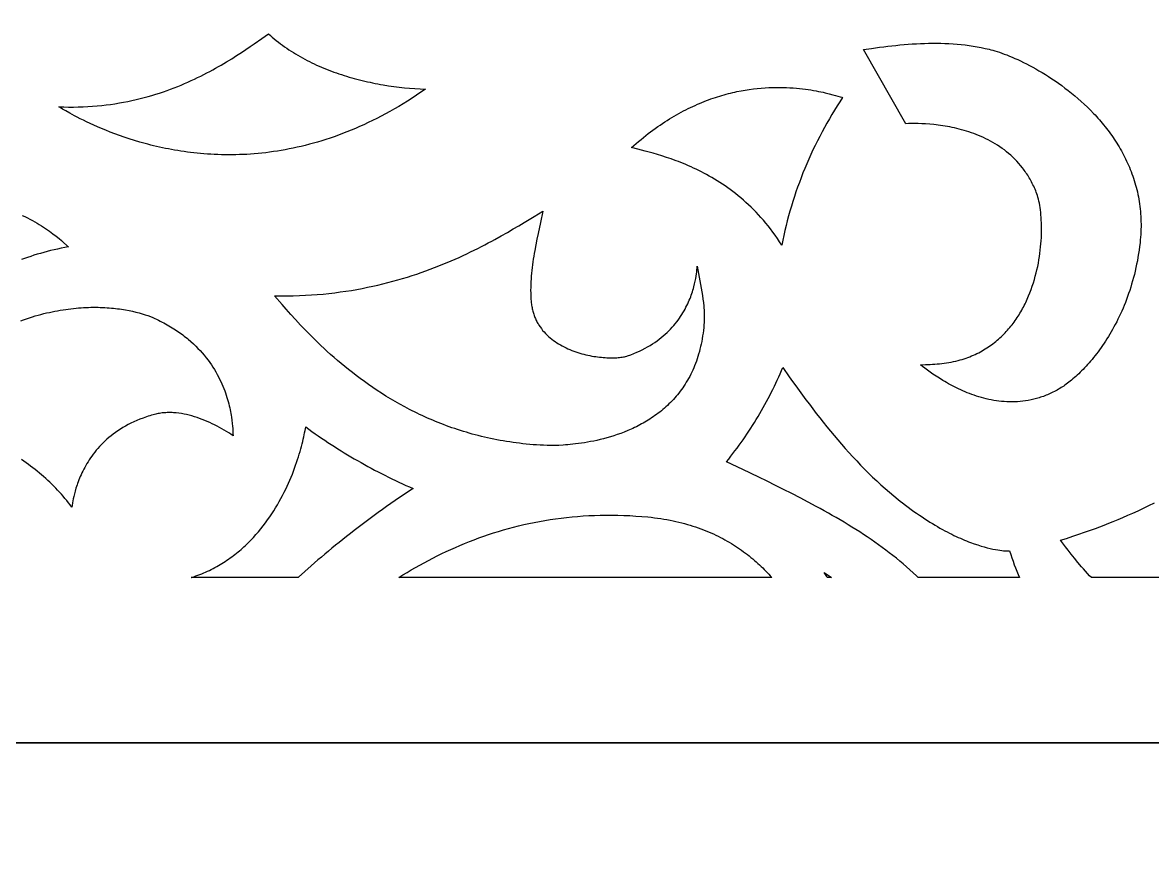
# Model space of a CAD drawing. Extents: x -1000 to 1000, y -1450 to 1450.
# Drawn here: x 251.4 to 593.6, y 1012.6 to 1268 of the extents above; entities that cross this region are included whole.
import ezdxf

# ---------------------------------------------------------------- set-up
doc = ezdxf.new("R2010")
doc.units = 0
doc.layers.add('LAYER_1', color=18, linetype='CONTINUOUS')

msp = doc.modelspace()

# ---------------------------------------------------------------- linework, layer by layer
at = {"layer": 'LAYER_1'}
for points in [[(-1000, 1050), (1000, 1050), (1000, 1450), (-1000, 1450)], [(326.47, 1264.09), (327.06, 1263.57), (327.67, 1263.07), (328.28, 1262.57), (328.9, 1262.08), (329.52, 1261.6), (330.16, 1261.13), (330.8, 1260.67), (331.45, 1260.22), (332.1, 1259.77), (332.77, 1259.34), (333.44, 1258.91), (334.11, 1258.5), (334.8, 1258.09), (335.49, 1257.69), (336.18, 1257.31), (336.88, 1256.93), (337.59, 1256.55), (338.3, 1256.19), (339.02, 1255.84), (339.75, 1255.49), (340.48, 1255.15), (341.21, 1254.82), (341.95, 1254.5), (342.69, 1254.19), (343.44, 1253.89), (344.19, 1253.59), (344.95, 1253.3), (345.71, 1253.02), (346.47, 1252.75), (347.24, 1252.48), (348.01, 1252.23), (348.78, 1251.98), (349.56, 1251.74), (350.34, 1251.51), (351.12, 1251.28), (351.9, 1251.06), (352.69, 1250.85), (353.48, 1250.65), (354.27, 1250.45), (355.06, 1250.26), (355.86, 1250.08), (356.66, 1249.91), (357.45, 1249.74), (358.25, 1249.58), (359.05, 1249.43), (359.85, 1249.28), (360.65, 1249.14), (362.26, 1248.89), (363.86, 1248.66), (365.47, 1248.45), (367.07, 1248.28), (368.66, 1248.12), (370.26, 1248), (371.84, 1247.89), (373.42, 1247.82), (372.07, 1246.88), (370.72, 1245.98), (369.38, 1245.1), (368.03, 1244.25), (366.7, 1243.42), (365.36, 1242.62), (364.03, 1241.84), (362.7, 1241.09), (361.37, 1240.36), (360.05, 1239.66), (358.74, 1238.98), (357.42, 1238.33), (356.11, 1237.7), (354.81, 1237.09), (353.51, 1236.5), (352.21, 1235.94), (350.92, 1235.4), (349.64, 1234.88), (348.35, 1234.38), (347.08, 1233.9), (345.81, 1233.45), (344.54, 1233.01), (343.28, 1232.6), (342.02, 1232.2), (340.77, 1231.83), (339.53, 1231.47), (338.29, 1231.14), (337.06, 1230.82), (335.83, 1230.52), (334.61, 1230.24), (333.39, 1229.98), (332.18, 1229.73), (330.98, 1229.5), (329.79, 1229.29), (328.6, 1229.1), (327.41, 1228.92), (326.24, 1228.76), (325.07, 1228.61), (323.91, 1228.48), (322.75, 1228.37), (321.61, 1228.27), (320.47, 1228.18), (319.33, 1228.11), (318.21, 1228.06), (317.09, 1228.01), (315.98, 1227.98), (314.88, 1227.97), (313.79, 1227.96), (312.7, 1227.97), (311.63, 1227.99), (310.56, 1228.02), (309.5, 1228.07), (308.45, 1228.12), (307.41, 1228.19), (306.37, 1228.27), (305.35, 1228.36), (304.33, 1228.45), (303.33, 1228.56), (302.33, 1228.68), (301.34, 1228.81), (300.36, 1228.94), (299.4, 1229.08), (298.44, 1229.24), (297.49, 1229.4), (296.55, 1229.56), (295.62, 1229.74), (294.7, 1229.92), (293.79, 1230.11), (292.9, 1230.31), (292.01, 1230.51), (291.13, 1230.72), (290.27, 1230.93), (289.41, 1231.15), (288.57, 1231.37), (287.73, 1231.6), (286.91, 1231.83), (285.3, 1232.31), (283.74, 1232.8), (282.22, 1233.3), (280.75, 1233.81), (279.33, 1234.33), (277.96, 1234.86), (276.64, 1235.38), (275.37, 1235.9), (274.16, 1236.42), (273, 1236.94), (271.89, 1237.45), (270.83, 1237.95), (269.84, 1238.43), (268.9, 1238.9), (268.01, 1239.35), (267.19, 1239.78), (265.72, 1240.58), (264.49, 1241.27), (263.52, 1241.83), (262.81, 1242.24), (262.37, 1242.49), (263.88, 1242.44), (265.38, 1242.42), (266.86, 1242.42), (268.32, 1242.44), (269.77, 1242.49), (271.2, 1242.56), (272.61, 1242.66), (274.01, 1242.77), (275.39, 1242.91), (276.75, 1243.06), (278.09, 1243.24), (279.42, 1243.44), (280.74, 1243.65), (282.03, 1243.88), (283.31, 1244.13), (284.57, 1244.4), (285.82, 1244.68), (287.05, 1244.98), (288.26, 1245.29), (289.45, 1245.62), (290.63, 1245.96), (291.8, 1246.31), (292.94, 1246.67), (294.07, 1247.05), (295.18, 1247.44), (296.28, 1247.84), (297.36, 1248.25), (298.42, 1248.66), (299.47, 1249.09), (300.5, 1249.53), (301.51, 1249.97), (302.51, 1250.42), (303.49, 1250.87), (304.46, 1251.33), (305.41, 1251.79), (306.34, 1252.26), (307.26, 1252.74), (308.16, 1253.21), (309.04, 1253.69), (309.91, 1254.17), (310.76, 1254.65), (311.59, 1255.13), (312.41, 1255.61), (313.21, 1256.1), (314.77, 1257.05), (316.26, 1258), (317.69, 1258.93), (319.05, 1259.84), (320.35, 1260.73), (321.58, 1261.59), (323.86, 1263.19), (325.89, 1264.62)], [(528.29, 1261.75), (529.53, 1261.73), (530.76, 1261.7), (531.99, 1261.64), (533.22, 1261.57), (534.45, 1261.47), (535.67, 1261.36), (536.89, 1261.22), (538.11, 1261.06), (539.32, 1260.88), (540.52, 1260.67), (541.73, 1260.44), (542.92, 1260.19), (544.11, 1259.91), (544.71, 1259.76), (545.3, 1259.6), (545.92, 1259.42), (546.58, 1259.22), (547.26, 1259), (547.98, 1258.75), (548.72, 1258.48), (549.49, 1258.19), (550.28, 1257.87), (551.1, 1257.53), (551.93, 1257.17), (552.79, 1256.78), (553.67, 1256.37), (554.56, 1255.94), (555.47, 1255.48), (556.4, 1255), (557.33, 1254.49), (558.28, 1253.97), (559.24, 1253.42), (560.21, 1252.84), (561.18, 1252.25), (562.17, 1251.63), (563.15, 1250.98), (564.14, 1250.31), (565.13, 1249.62), (566.13, 1248.91), (567.12, 1248.17), (568.1, 1247.41), (569.09, 1246.63), (570.07, 1245.82), (571.04, 1245), (572, 1244.14), (572.96, 1243.27), (573.9, 1242.37), (574.83, 1241.44), (575.75, 1240.5), (576.21, 1240.02), (576.65, 1239.53), (577.1, 1239.04), (577.54, 1238.54), (577.98, 1238.03), (578.41, 1237.52), (578.83, 1237.01), (579.26, 1236.48), (579.67, 1235.96), (580.08, 1235.42), (580.49, 1234.88), (580.89, 1234.34), (581.28, 1233.79), (581.67, 1233.23), (582.05, 1232.67), (582.43, 1232.1), (582.79, 1231.52), (583.16, 1230.94), (583.51, 1230.36), (583.86, 1229.77), (584.2, 1229.17), (584.53, 1228.56), (584.86, 1227.96), (585.17, 1227.34), (585.48, 1226.72), (585.78, 1226.09), (586.07, 1225.46), (586.36, 1224.82), (586.63, 1224.18), (586.9, 1223.53), (587.16, 1222.87), (587.4, 1222.21), (587.64, 1221.55), (587.87, 1220.87), (588.09, 1220.2), (588.3, 1219.51), (588.49, 1218.82), (588.68, 1218.13), (588.86, 1217.42), (589.03, 1216.72), (589.18, 1216), (589.33, 1215.29), (589.46, 1214.56), (589.58, 1213.83), (589.69, 1213.09), (589.79, 1212.35), (589.88, 1211.6), (589.95, 1210.85), (590.02, 1210.09), (590.07, 1209.33), (590.1, 1208.56), (590.13, 1207.78), (590.14, 1207), (590.14, 1206.21), (590.12, 1205.42), (590.09, 1204.62), (590.05, 1203.81), (590, 1203), (589.93, 1202.18), (589.84, 1201.36), (589.71, 1200.24), (589.56, 1199.14), (589.4, 1198.05), (589.22, 1196.97), (589.03, 1195.9), (588.82, 1194.85), (588.6, 1193.81), (588.37, 1192.79), (588.12, 1191.77), (587.86, 1190.78), (587.59, 1189.79), (587.31, 1188.82), (587.02, 1187.86), (586.72, 1186.92), (586.4, 1185.99), (586.08, 1185.07), (585.74, 1184.16), (585.4, 1183.27), (585.05, 1182.4), (584.69, 1181.53), (584.32, 1180.68), (583.94, 1179.85), (583.56, 1179.03), (583.17, 1178.22), (582.77, 1177.42), (582.36, 1176.64), (581.95, 1175.88), (581.53, 1175.12), (581.11, 1174.38), (580.69, 1173.66), (580.26, 1172.95), (579.82, 1172.25), (579.38, 1171.57), (578.94, 1170.9), (578.49, 1170.24), (578.05, 1169.6), (577.6, 1168.97), (577.14, 1168.36), (576.69, 1167.76), (576.24, 1167.18), (575.78, 1166.61), (575.33, 1166.05), (574.87, 1165.51), (574.41, 1164.99), (573.96, 1164.47), (573.51, 1163.97), (573.06, 1163.49), (572.61, 1163.02), (572.16, 1162.57), (571.71, 1162.13), (571.27, 1161.7), (570.83, 1161.29), (570.4, 1160.89), (569.97, 1160.51), (569.54, 1160.14), (569.12, 1159.79), (568.7, 1159.45), (568.29, 1159.13), (567.89, 1158.82), (567.49, 1158.52), (567.1, 1158.25), (566.72, 1157.98), (566.34, 1157.73), (565.97, 1157.5), (565.56, 1157.24), (565.14, 1157), (564.73, 1156.76), (564.31, 1156.53), (563.9, 1156.31), (563.48, 1156.1), (563.06, 1155.9), (562.65, 1155.7), (562.23, 1155.52), (561.81, 1155.34), (561.4, 1155.16), (560.98, 1155), (560.57, 1154.84), (560.15, 1154.7), (559.73, 1154.56), (559.32, 1154.42), (558.49, 1154.18), (557.66, 1153.96), (556.83, 1153.77), (556, 1153.61), (555.18, 1153.47), (554.35, 1153.36), (553.53, 1153.28), (552.72, 1153.22), (551.91, 1153.18), (551.1, 1153.17), (550.29, 1153.17), (549.49, 1153.2), (548.7, 1153.25), (547.91, 1153.32), (547.12, 1153.41), (546.34, 1153.51), (545.57, 1153.64), (544.8, 1153.78), (544.04, 1153.93), (543.29, 1154.11), (542.54, 1154.29), (541.8, 1154.49), (541.07, 1154.71), (540.35, 1154.93), (539.63, 1155.17), (538.93, 1155.42), (538.23, 1155.68), (537.54, 1155.95), (536.86, 1156.23), (536.2, 1156.51), (535.54, 1156.81), (534.89, 1157.11), (534.26, 1157.41), (533.63, 1157.72), (533.02, 1158.04), (532.42, 1158.36), (531.83, 1158.68), (531.26, 1159), (530.69, 1159.33), (530.14, 1159.66), (529.09, 1160.31), (528.08, 1160.96), (527.14, 1161.59), (526.26, 1162.21), (525.44, 1162.81), (524.69, 1163.37), (524.01, 1163.91), (523.4, 1164.4), (524.83, 1164.45), (526.26, 1164.51), (526.98, 1164.56), (527.7, 1164.6), (528.41, 1164.66), (529.13, 1164.72), (529.84, 1164.8), (530.55, 1164.89), (531.26, 1164.98), (531.96, 1165.1), (532.67, 1165.22), (533.37, 1165.36), (534.06, 1165.52), (534.76, 1165.69), (535.37, 1165.86), (535.97, 1166.04), (536.56, 1166.23), (537.14, 1166.43), (537.72, 1166.63), (538.28, 1166.85), (538.84, 1167.08), (539.39, 1167.31), (539.93, 1167.55), (540.46, 1167.81), (540.98, 1168.07), (541.49, 1168.34), (542, 1168.61), (542.49, 1168.9), (542.98, 1169.19), (543.46, 1169.49), (543.93, 1169.8), (544.4, 1170.12), (544.85, 1170.44), (545.3, 1170.77), (545.74, 1171.11), (546.17, 1171.46), (546.59, 1171.81), (547.01, 1172.17), (547.42, 1172.53), (547.82, 1172.9), (548.21, 1173.28), (548.59, 1173.66), (548.97, 1174.05), (549.34, 1174.44), (549.7, 1174.84), (550.06, 1175.25), (550.4, 1175.66), (550.74, 1176.08), (551.08, 1176.5), (551.4, 1176.92), (551.72, 1177.35), (552.03, 1177.79), (552.34, 1178.23), (552.64, 1178.67), (552.93, 1179.12), (553.21, 1179.57), (553.49, 1180.02), (553.76, 1180.48), (554.02, 1180.94), (554.28, 1181.41), (554.53, 1181.88), (554.78, 1182.35), (555.01, 1182.83), (555.25, 1183.3), (555.69, 1184.26), (556.11, 1185.24), (556.5, 1186.21), (556.88, 1187.2), (557.22, 1188.19), (557.55, 1189.19), (557.85, 1190.19), (558.13, 1191.19), (558.39, 1192.19), (558.63, 1193.19), (558.85, 1194.19), (559.05, 1195.18), (559.23, 1196.17), (559.38, 1197.16), (559.52, 1198.14), (559.65, 1199.11), (559.75, 1200.08), (559.83, 1201.03), (559.9, 1201.97), (559.96, 1202.9), (559.99, 1203.82), (560.01, 1204.72), (560.02, 1205.61), (560.01, 1206.48), (559.99, 1207.33), (559.95, 1208.16), (559.9, 1208.97), (559.84, 1209.75), (559.76, 1210.52), (559.68, 1211.26), (559.58, 1211.97), (559.47, 1212.66), (559.35, 1213.32), (559.22, 1213.95), (559.08, 1214.55), (558.93, 1215.12), (558.77, 1215.65), (558.61, 1216.16), (558.43, 1216.62), (558.24, 1217.09), (558.05, 1217.55), (557.85, 1218), (557.64, 1218.45), (557.43, 1218.89), (557.22, 1219.32), (557, 1219.75), (556.77, 1220.17), (556.54, 1220.58), (556.3, 1220.99), (556.06, 1221.38), (555.82, 1221.78), (555.57, 1222.17), (555.31, 1222.55), (555.05, 1222.92), (554.79, 1223.29), (554.52, 1223.65), (554.25, 1224.01), (553.69, 1224.7), (553.12, 1225.37), (552.54, 1226.02), (551.94, 1226.64), (551.32, 1227.24), (550.7, 1227.82), (550.06, 1228.38), (549.41, 1228.91), (548.75, 1229.43), (548.08, 1229.92), (547.39, 1230.4), (546.71, 1230.85), (546.01, 1231.29), (545.31, 1231.7), (544.6, 1232.1), (543.88, 1232.48), (543.16, 1232.84), (542.43, 1233.18), (541.7, 1233.51), (540.97, 1233.82), (540.24, 1234.11), (539.5, 1234.39), (538.76, 1234.66), (538.03, 1234.9), (537.29, 1235.14), (536.55, 1235.36), (535.82, 1235.56), (535.09, 1235.76), (534.36, 1235.94), (533.64, 1236.1), (532.92, 1236.26), (532.21, 1236.4), (531.5, 1236.53), (530.8, 1236.65), (530.11, 1236.76), (529.42, 1236.86), (528.75, 1236.96), (528.08, 1237.04), (527.42, 1237.11), (526.15, 1237.23), (524.92, 1237.32), (523.75, 1237.38), (522.64, 1237.42), (521.59, 1237.44), (520.62, 1237.44), (519.73, 1237.42), (518.92, 1237.39), (506.11, 1259.81), (508.54, 1260.17), (509.76, 1260.35), (510.98, 1260.51), (512.21, 1260.67), (513.44, 1260.83), (514.67, 1260.97), (515.91, 1261.1), (517.14, 1261.22), (518.38, 1261.34), (519.62, 1261.44), (520.86, 1261.52), (522.1, 1261.6), (523.34, 1261.66), (524.58, 1261.71), (525.82, 1261.74), (527.06, 1261.75)], [(481.79, 1248.37), (482.82, 1248.34), (483.83, 1248.29), (484.82, 1248.22), (485.78, 1248.15), (486.72, 1248.06), (487.63, 1247.95), (488.51, 1247.84), (489.37, 1247.72), (490.2, 1247.59), (490.99, 1247.46), (491.76, 1247.32), (492.5, 1247.18), (493.21, 1247.03), (493.88, 1246.88), (494.53, 1246.74), (495.72, 1246.44), (496.77, 1246.16), (497.67, 1245.91), (499.04, 1245.5), (499.49, 1245.37), (499.78, 1245.29), (498.94, 1244.03), (498.12, 1242.76), (497.32, 1241.48), (496.53, 1240.18), (495.76, 1238.88), (495, 1237.56), (494.26, 1236.23), (493.54, 1234.9), (492.83, 1233.55), (492.14, 1232.19), (491.46, 1230.83), (490.8, 1229.45), (490.16, 1228.07), (489.54, 1226.68), (488.93, 1225.28), (488.34, 1223.87), (487.77, 1222.46), (487.21, 1221.04), (486.67, 1219.61), (486.15, 1218.18), (485.65, 1216.74), (485.16, 1215.3), (484.7, 1213.85), (484.25, 1212.4), (483.82, 1210.94), (483.41, 1209.47), (483.01, 1208.01), (482.64, 1206.54), (482.29, 1205.06), (481.95, 1203.59), (481.63, 1202.11), (481.33, 1200.63), (480.68, 1201.65), (480.01, 1202.66), (479.33, 1203.64), (478.64, 1204.59), (477.94, 1205.52), (477.23, 1206.43), (476.51, 1207.31), (475.78, 1208.17), (475.05, 1209.01), (474.31, 1209.83), (473.56, 1210.62), (472.8, 1211.39), (472.04, 1212.14), (471.27, 1212.87), (470.5, 1213.58), (469.72, 1214.27), (468.94, 1214.94), (468.15, 1215.59), (467.36, 1216.22), (466.57, 1216.83), (465.77, 1217.43), (464.98, 1218), (464.18, 1218.56), (463.38, 1219.1), (462.58, 1219.62), (461.78, 1220.12), (460.98, 1220.61), (460.18, 1221.08), (459.38, 1221.54), (458.58, 1221.98), (457.79, 1222.4), (457, 1222.82), (456.21, 1223.21), (455.42, 1223.59), (454.64, 1223.96), (453.87, 1224.32), (453.09, 1224.66), (452.33, 1224.99), (451.57, 1225.3), (450.81, 1225.61), (450.07, 1225.9), (449.33, 1226.18), (448.6, 1226.45), (447.87, 1226.71), (446.45, 1227.19), (445.07, 1227.64), (443.73, 1228.05), (442.44, 1228.43), (441.19, 1228.77), (440, 1229.09), (437.8, 1229.65), (435.85, 1230.13), (436.57, 1230.78), (437.29, 1231.41), (438.01, 1232.03), (438.73, 1232.64), (439.45, 1233.23), (440.17, 1233.81), (440.89, 1234.37), (441.61, 1234.92), (442.33, 1235.46), (443.05, 1235.98), (443.77, 1236.49), (444.49, 1236.98), (445.2, 1237.47), (445.92, 1237.94), (446.63, 1238.39), (447.34, 1238.84), (448.06, 1239.27), (448.77, 1239.69), (449.47, 1240.1), (450.18, 1240.49), (450.89, 1240.88), (451.59, 1241.25), (452.29, 1241.61), (452.99, 1241.96), (453.69, 1242.3), (454.39, 1242.63), (455.08, 1242.94), (455.78, 1243.25), (456.47, 1243.54), (457.15, 1243.83), (457.84, 1244.1), (458.52, 1244.37), (459.2, 1244.62), (459.88, 1244.87), (460.55, 1245.1), (461.23, 1245.33), (461.89, 1245.54), (462.56, 1245.75), (463.22, 1245.95), (463.88, 1246.13), (464.54, 1246.31), (465.19, 1246.49), (465.84, 1246.65), (466.49, 1246.8), (467.13, 1246.95), (467.77, 1247.09), (469.04, 1247.34), (470.29, 1247.56), (471.52, 1247.75), (472.74, 1247.92), (473.94, 1248.06), (475.12, 1248.17), (476.28, 1248.26), (477.43, 1248.32), (478.55, 1248.36), (479.65, 1248.38), (480.73, 1248.39)], [(408.29, 1207.5), (407.56, 1204.1), (407.2, 1202.4), (406.86, 1200.69), (406.54, 1198.98), (406.39, 1198.12), (406.24, 1197.27), (406.1, 1196.41), (405.97, 1195.55), (405.85, 1194.7), (405.74, 1193.84), (405.64, 1192.98), (405.56, 1192.12), (405.48, 1191.27), (405.42, 1190.41), (405.37, 1189.55), (405.33, 1188.69), (405.31, 1187.83), (405.3, 1186.97), (405.31, 1186.11), (405.34, 1185.25), (405.39, 1184.39), (405.45, 1183.54), (405.49, 1183.16), (405.53, 1182.79), (405.58, 1182.42), (405.64, 1182.06), (405.71, 1181.71), (405.78, 1181.36), (405.86, 1181.01), (405.94, 1180.67), (406.04, 1180.33), (406.13, 1180), (406.24, 1179.68), (406.35, 1179.35), (406.47, 1179.04), (406.6, 1178.73), (406.73, 1178.42), (406.86, 1178.11), (407.01, 1177.82), (407.15, 1177.52), (407.31, 1177.23), (407.47, 1176.95), (407.63, 1176.67), (407.8, 1176.39), (408.16, 1175.86), (408.54, 1175.34), (408.93, 1174.83), (409.35, 1174.35), (409.78, 1173.88), (410.23, 1173.43), (410.69, 1173), (411.17, 1172.58), (411.67, 1172.17), (412.17, 1171.79), (412.69, 1171.42), (413.22, 1171.06), (413.77, 1170.72), (414.32, 1170.4), (414.88, 1170.09), (415.45, 1169.79), (416.03, 1169.51), (416.61, 1169.24), (417.2, 1168.99), (417.79, 1168.75), (418.39, 1168.53), (418.99, 1168.31), (419.6, 1168.11), (420.2, 1167.93), (420.81, 1167.75), (421.42, 1167.59), (422.02, 1167.44), (422.63, 1167.3), (423.23, 1167.18), (423.83, 1167.06), (424.42, 1166.96), (425.01, 1166.87), (425.59, 1166.79), (426.16, 1166.72), (426.73, 1166.66), (427.29, 1166.61), (427.84, 1166.57), (428.38, 1166.54), (428.91, 1166.52), (429.42, 1166.51), (429.92, 1166.51), (430.41, 1166.51), (430.89, 1166.53), (431.35, 1166.55), (431.79, 1166.58), (432.22, 1166.63), (432.63, 1166.67), (433.02, 1166.73), (433.39, 1166.79), (433.74, 1166.86), (434.07, 1166.94), (434.38, 1167.02), (434.66, 1167.11), (435.61, 1167.45), (436.53, 1167.81), (437.42, 1168.18), (438.29, 1168.57), (439.12, 1168.97), (439.93, 1169.39), (440.72, 1169.81), (441.47, 1170.26), (442.2, 1170.71), (442.91, 1171.18), (443.58, 1171.65), (444.24, 1172.14), (444.87, 1172.63), (445.48, 1173.14), (446.06, 1173.65), (446.62, 1174.17), (447.16, 1174.69), (447.68, 1175.22), (448.17, 1175.76), (448.64, 1176.3), (449.1, 1176.84), (449.53, 1177.39), (449.95, 1177.94), (450.34, 1178.49), (450.72, 1179.05), (451.08, 1179.6), (451.42, 1180.15), (451.74, 1180.71), (452.05, 1181.26), (452.34, 1181.81), (452.61, 1182.35), (452.87, 1182.89), (453.11, 1183.43), (453.34, 1183.96), (453.56, 1184.49), (453.76, 1185.01), (453.95, 1185.52), (454.13, 1186.03), (454.29, 1186.53), (454.44, 1187.01), (454.58, 1187.49), (454.71, 1187.96), (454.94, 1188.86), (455.13, 1189.71), (455.29, 1190.51), (455.42, 1191.24), (455.52, 1191.91), (455.59, 1192.51), (455.65, 1193.03), (455.72, 1193.82), (455.76, 1194.23), (456.16, 1192.04), (456.57, 1189.84), (456.77, 1188.73), (456.97, 1187.63), (457.16, 1186.53), (457.33, 1185.42), (457.48, 1184.31), (457.62, 1183.21), (457.72, 1182.1), (457.77, 1181.54), (457.81, 1180.99), (457.84, 1180.44), (457.86, 1179.88), (457.87, 1179.33), (457.87, 1178.77), (457.86, 1178.22), (457.85, 1177.66), (457.82, 1177.11), (457.78, 1176.56), (457.7, 1175.67), (457.61, 1174.81), (457.5, 1173.96), (457.38, 1173.12), (457.25, 1172.29), (457.1, 1171.48), (456.94, 1170.69), (456.77, 1169.9), (456.58, 1169.13), (456.39, 1168.38), (456.18, 1167.63), (455.95, 1166.9), (455.72, 1166.19), (455.48, 1165.48), (455.22, 1164.79), (454.95, 1164.11), (454.67, 1163.44), (454.38, 1162.79), (454.09, 1162.15), (453.78, 1161.52), (453.46, 1160.9), (453.13, 1160.29), (452.79, 1159.7), (452.44, 1159.11), (452.09, 1158.54), (451.72, 1157.98), (451.35, 1157.43), (450.97, 1156.9), (450.58, 1156.37), (450.18, 1155.85), (449.77, 1155.35), (449.36, 1154.86), (448.94, 1154.37), (448.51, 1153.9), (448.08, 1153.44), (447.64, 1152.99), (447.19, 1152.54), (446.74, 1152.11), (446.28, 1151.69), (445.82, 1151.28), (445.35, 1150.88), (444.88, 1150.48), (444.4, 1150.1), (443.92, 1149.73), (443.43, 1149.36), (442.94, 1149.01), (442.44, 1148.66), (441.94, 1148.32), (441.44, 1147.99), (440.93, 1147.67), (440.42, 1147.36), (439.91, 1147.06), (439.4, 1146.76), (438.88, 1146.48), (438.36, 1146.2), (437.84, 1145.93), (437.32, 1145.67), (436.79, 1145.41), (436.27, 1145.16), (435.74, 1144.92), (434.69, 1144.47), (433.63, 1144.04), (432.58, 1143.64), (431.53, 1143.26), (430.48, 1142.92), (429.44, 1142.59), (428.41, 1142.29), (427.38, 1142.02), (426.37, 1141.76), (425.37, 1141.53), (424.39, 1141.32), (423.43, 1141.13), (422.48, 1140.96), (421.56, 1140.8), (420.65, 1140.66), (419.77, 1140.54), (418.92, 1140.43), (418.1, 1140.33), (417.31, 1140.25), (416.54, 1140.18), (415.82, 1140.13), (415.12, 1140.08), (413.85, 1140.01), (412.75, 1139.97), (411.82, 1139.96), (411.09, 1139.96), (410.26, 1139.98), (409.19, 1140.02), (408.14, 1140.08), (407.09, 1140.15), (406.05, 1140.22), (405.02, 1140.31), (403.99, 1140.41), (402.97, 1140.52), (401.96, 1140.63), (400.95, 1140.76), (399.96, 1140.89), (398.97, 1141.04), (397.98, 1141.19), (397.01, 1141.35), (396.04, 1141.53), (395.07, 1141.71), (394.12, 1141.9), (393.17, 1142.09), (392.23, 1142.3), (391.29, 1142.51), (390.37, 1142.73), (389.45, 1142.96), (388.53, 1143.2), (387.62, 1143.45), (386.72, 1143.7), (385.83, 1143.96), (384.95, 1144.22), (384.07, 1144.5), (383.19, 1144.78), (382.33, 1145.07), (381.47, 1145.36), (380.62, 1145.66), (379.77, 1145.97), (378.93, 1146.29), (378.1, 1146.61), (377.28, 1146.93), (376.46, 1147.26), (375.64, 1147.6), (374.84, 1147.95), (374.04, 1148.29), (373.25, 1148.65), (372.46, 1149.01), (371.68, 1149.37), (370.91, 1149.74), (370.15, 1150.12), (369.39, 1150.5), (368.64, 1150.88), (367.15, 1151.66), (365.69, 1152.46), (364.26, 1153.27), (362.85, 1154.1), (361.47, 1154.94), (360.11, 1155.79), (358.78, 1156.66), (357.47, 1157.53), (356.19, 1158.42), (354.94, 1159.31), (353.71, 1160.21), (352.5, 1161.12), (351.32, 1162.03), (350.16, 1162.94), (349.03, 1163.86), (347.92, 1164.78), (346.83, 1165.7), (345.77, 1166.62), (344.73, 1167.54), (343.72, 1168.46), (342.73, 1169.37), (341.76, 1170.28), (340.82, 1171.18), (339.9, 1172.08), (339.01, 1172.97), (338.13, 1173.85), (337.28, 1174.72), (336.45, 1175.58), (335.65, 1176.42), (334.1, 1178.08), (332.65, 1179.67), (331.28, 1181.2), (330, 1182.64), (327.69, 1185.27), (329.61, 1185.25), (331.51, 1185.26), (333.39, 1185.29), (335.25, 1185.35), (337.08, 1185.43), (338.9, 1185.54), (340.69, 1185.68), (342.47, 1185.83), (344.22, 1186.01), (345.95, 1186.21), (347.66, 1186.44), (349.34, 1186.68), (351.01, 1186.94), (352.66, 1187.23), (354.28, 1187.53), (355.89, 1187.85), (357.47, 1188.18), (359.04, 1188.54), (360.58, 1188.9), (362.1, 1189.29), (363.6, 1189.69), (365.08, 1190.1), (366.54, 1190.52), (367.98, 1190.96), (369.4, 1191.41), (370.8, 1191.87), (372.17, 1192.34), (373.53, 1192.82), (374.87, 1193.31), (376.18, 1193.81), (377.48, 1194.31), (378.75, 1194.83), (380.01, 1195.35), (381.24, 1195.87), (382.46, 1196.4), (383.65, 1196.93), (384.83, 1197.47), (385.98, 1198.01), (387.11, 1198.56), (388.23, 1199.1), (389.32, 1199.65), (390.4, 1200.19), (391.45, 1200.74), (392.48, 1201.28), (393.5, 1201.82), (394.49, 1202.36), (396.42, 1203.43), (398.27, 1204.48), (400.04, 1205.51), (401.73, 1206.51), (403.34, 1207.47), (406.33, 1209.28), (407.71, 1210.11), (409.01, 1210.88)], [(483.63, 1160.79), (484.63, 1159.39), (485.63, 1157.99), (486.63, 1156.6), (487.65, 1155.21), (488.67, 1153.82), (489.7, 1152.44), (490.74, 1151.07), (491.79, 1149.7), (492.85, 1148.34), (493.92, 1146.99), (494.99, 1145.64), (496.08, 1144.31), (497.18, 1142.98), (498.29, 1141.67), (499.42, 1140.37), (500.55, 1139.08), (501.7, 1137.8), (502.86, 1136.53), (504.03, 1135.28), (505.22, 1134.04), (506.42, 1132.82), (507.63, 1131.61), (508.86, 1130.42), (510.11, 1129.24), (511.37, 1128.09), (512.65, 1126.95), (513.94, 1125.83), (515.25, 1124.73), (516.57, 1123.65), (517.24, 1123.12), (517.92, 1122.59), (518.79, 1121.92), (519.66, 1121.27), (520.51, 1120.64), (521.36, 1120.04), (522.19, 1119.45), (523.02, 1118.88), (523.84, 1118.33), (524.64, 1117.8), (525.44, 1117.28), (526.23, 1116.79), (527, 1116.31), (527.77, 1115.85), (528.52, 1115.41), (529.26, 1114.98), (530, 1114.58), (530.72, 1114.18), (531.43, 1113.81), (532.13, 1113.45), (532.82, 1113.1), (533.49, 1112.77), (534.16, 1112.46), (534.81, 1112.15), (535.45, 1111.87), (536.08, 1111.59), (536.7, 1111.33), (537.31, 1111.09), (537.9, 1110.85), (538.48, 1110.63), (539.61, 1110.22), (540.69, 1109.85), (541.71, 1109.53), (542.68, 1109.25), (543.6, 1109.01), (544.47, 1108.8), (545.28, 1108.62), (546.03, 1108.48), (546.73, 1108.36), (547.37, 1108.26), (547.95, 1108.19), (548.48, 1108.13), (548.94, 1108.1), (549.34, 1108.07), (549.96, 1108.06), (550.32, 1108.06), (550.67, 1106.99), (551.02, 1105.94), (551.39, 1104.91), (551.77, 1103.89), (552.16, 1102.89), (552.55, 1101.9), (552.96, 1100.93), (553.36, 1100), (522.68, 1100), (522.15, 1100.51), (521.17, 1101.43), (520.17, 1102.33), (519.16, 1103.22), (518.14, 1104.1), (517.1, 1104.97), (516.05, 1105.82), (514.99, 1106.67), (513.91, 1107.5), (512.83, 1108.32), (511.73, 1109.13), (510.62, 1109.94), (509.5, 1110.73), (508.38, 1111.51), (507.24, 1112.28), (506.1, 1113.04), (504.94, 1113.79), (503.78, 1114.54), (502.61, 1115.27), (501.43, 1116), (500.25, 1116.72), (499.06, 1117.43), (497.86, 1118.13), (496.66, 1118.82), (495.45, 1119.51), (494.23, 1120.19), (493.02, 1120.87), (491.79, 1121.53), (489.34, 1122.85), (486.87, 1124.14), (484.39, 1125.42), (481.91, 1126.67), (479.42, 1127.91), (476.93, 1129.13), (474.45, 1130.34), (469.51, 1132.72), (464.62, 1135.07), (465.27, 1135.88), (465.91, 1136.7), (466.55, 1137.52), (467.18, 1138.35), (467.8, 1139.18), (468.42, 1140.02), (469.03, 1140.87), (469.63, 1141.72), (470.22, 1142.58), (470.81, 1143.44), (471.38, 1144.31), (471.95, 1145.18), (472.52, 1146.06), (473.07, 1146.94), (473.62, 1147.83), (474.16, 1148.72), (474.69, 1149.62), (475.21, 1150.53), (475.73, 1151.43), (476.24, 1152.35), (476.74, 1153.26), (477.23, 1154.18), (477.71, 1155.11), (478.18, 1156.03), (478.65, 1156.97), (479.11, 1157.9), (479.55, 1158.84), (479.99, 1159.79), (480.42, 1160.73), (480.85, 1161.68), (481.26, 1162.64), (481.67, 1163.59)], [(338.11, 1144.9), (339.07, 1144.22), (340.03, 1143.54), (340.99, 1142.88), (341.96, 1142.21), (342.93, 1141.56), (343.91, 1140.91), (344.89, 1140.27), (345.88, 1139.64), (346.87, 1139.01), (347.87, 1138.39), (348.87, 1137.77), (349.87, 1137.16), (350.88, 1136.56), (351.9, 1135.97), (352.91, 1135.38), (353.94, 1134.8), (354.96, 1134.23), (355.99, 1133.66), (357.02, 1133.1), (358.06, 1132.55), (359.1, 1132.01), (360.14, 1131.47), (361.19, 1130.94), (362.24, 1130.42), (363.3, 1129.9), (364.35, 1129.39), (365.41, 1128.89), (366.48, 1128.4), (367.55, 1127.91), (368.62, 1127.44), (369.69, 1126.96), (368.32, 1126.05), (366.96, 1125.14), (365.62, 1124.23), (364.29, 1123.32), (362.98, 1122.4), (361.69, 1121.49), (360.41, 1120.58), (359.14, 1119.67), (357.89, 1118.77), (356.66, 1117.86), (355.44, 1116.95), (354.23, 1116.05), (353.04, 1115.15), (351.87, 1114.24), (350.71, 1113.34), (349.56, 1112.44), (348.43, 1111.55), (347.31, 1110.65), (346.2, 1109.76), (345.11, 1108.87), (344.04, 1107.98), (342.98, 1107.09), (341.93, 1106.21), (340.89, 1105.33), (339.87, 1104.45), (338.87, 1103.57), (336.89, 1101.82), (334.97, 1100.09), (334.88, 1100), (302.48, 1100), (302.63, 1100.05), (303.26, 1100.25), (303.87, 1100.47), (304.49, 1100.69), (305.09, 1100.92), (305.69, 1101.15), (306.28, 1101.4), (306.86, 1101.65), (307.44, 1101.91), (308.01, 1102.18), (308.57, 1102.45), (309.13, 1102.73), (309.67, 1103.02), (310.22, 1103.32), (310.75, 1103.62), (311.28, 1103.93), (311.81, 1104.25), (312.32, 1104.57), (312.83, 1104.9), (313.34, 1105.23), (313.84, 1105.57), (314.33, 1105.92), (314.81, 1106.27), (315.29, 1106.63), (315.76, 1106.99), (316.23, 1107.36), (316.69, 1107.74), (317.14, 1108.11), (317.59, 1108.5), (318.03, 1108.89), (318.47, 1109.28), (318.9, 1109.68), (319.32, 1110.08), (319.74, 1110.48), (320.15, 1110.89), (320.56, 1111.31), (321.35, 1112.14), (322.12, 1113), (322.87, 1113.86), (323.6, 1114.74), (324.3, 1115.63), (324.98, 1116.53), (325.64, 1117.43), (326.28, 1118.35), (326.9, 1119.27), (327.49, 1120.19), (328.07, 1121.12), (328.63, 1122.05), (329.16, 1122.99), (329.68, 1123.93), (330.17, 1124.86), (330.65, 1125.8), (331.11, 1126.73), (331.55, 1127.66), (331.97, 1128.58), (332.37, 1129.5), (332.76, 1130.41), (333.13, 1131.32), (333.48, 1132.21), (333.81, 1133.1), (334.13, 1133.98), (334.43, 1134.84), (334.72, 1135.69), (334.99, 1136.52), (335.24, 1137.34), (335.48, 1138.15), (335.7, 1138.93), (335.91, 1139.7), (336.1, 1140.45), (336.28, 1141.17), (336.45, 1141.88), (336.6, 1142.56), (336.74, 1143.22), (336.86, 1143.85), (336.98, 1144.46), (337.08, 1145.04), (337.17, 1145.59)], [(429.92, 1118.89), (431.7, 1118.86), (433.49, 1118.81), (435.29, 1118.73), (437.11, 1118.62), (438.94, 1118.49), (440.79, 1118.33), (441.78, 1118.23), (442.77, 1118.11), (443.74, 1117.98), (444.7, 1117.85), (445.65, 1117.69), (446.58, 1117.53), (447.51, 1117.36), (448.42, 1117.17), (449.31, 1116.98), (450.2, 1116.77), (451.07, 1116.55), (451.93, 1116.33), (452.78, 1116.09), (453.62, 1115.84), (454.44, 1115.58), (455.26, 1115.31), (456.06, 1115.04), (456.85, 1114.75), (457.63, 1114.46), (458.39, 1114.15), (459.15, 1113.84), (459.9, 1113.52), (460.63, 1113.19), (461.35, 1112.85), (462.06, 1112.51), (462.76, 1112.15), (463.45, 1111.79), (464.13, 1111.43), (464.8, 1111.05), (465.46, 1110.67), (466.11, 1110.28), (466.74, 1109.89), (467.37, 1109.49), (467.99, 1109.08), (468.59, 1108.67), (469.19, 1108.25), (469.78, 1107.83), (470.35, 1107.4), (470.92, 1106.97), (471.48, 1106.53), (472.02, 1106.09), (472.56, 1105.65), (473.09, 1105.19), (473.61, 1104.74), (474.11, 1104.28), (474.61, 1103.82), (475.1, 1103.36), (475.59, 1102.89), (476.06, 1102.42), (476.52, 1101.94), (476.98, 1101.47), (477.42, 1100.99), (477.86, 1100.51), (478.29, 1100.03), (478.31, 1100), (365.37, 1100), (365.37, 1100.01), (366.62, 1100.78), (367.88, 1101.55), (369.15, 1102.31), (370.43, 1103.05), (371.72, 1103.78), (373.03, 1104.5), (374.35, 1105.2), (375.68, 1105.89), (377.02, 1106.57), (378.37, 1107.24), (379.73, 1107.88), (381.11, 1108.52), (382.5, 1109.14), (383.9, 1109.74), (385.31, 1110.33), (386.74, 1110.9), (388.17, 1111.45), (389.62, 1111.99), (391.09, 1112.51), (392.56, 1113.01), (394.05, 1113.5), (395.54, 1113.96), (397.06, 1114.41), (398.58, 1114.84), (400.11, 1115.25), (401.66, 1115.64), (403.22, 1116.01), (404.8, 1116.36), (406.38, 1116.68), (407.98, 1116.99), (409.59, 1117.28), (411.22, 1117.54), (412.85, 1117.78), (414.5, 1118), (416.16, 1118.19), (417.84, 1118.37), (419.52, 1118.51), (421.22, 1118.64), (422.94, 1118.74), (424.66, 1118.81), (426.4, 1118.87), (428.16, 1118.89)], [(496.41, 1100), (495.12, 1100), (494.95, 1100.31), (494.23, 1101.53)], [(-600, -1450), (600, -1450), (600, 1050), (-600, 1050)]]:
    msp.add_lwpolyline(points, close=True, dxfattribs=at)
for points in [[(251.31, 1209.64), (252.11, 1209.27), (252.9, 1208.89), (253.66, 1208.5), (254.41, 1208.1), (255.13, 1207.7), (255.83, 1207.29), (256.51, 1206.88), (257.17, 1206.47), (257.81, 1206.06), (258.42, 1205.65), (259.01, 1205.25), (259.58, 1204.85), (260.12, 1204.45), (260.64, 1204.07), (261.61, 1203.32), (262.47, 1202.63), (263.22, 1201.99), (263.87, 1201.43), (264.82, 1200.55), (265.31, 1200.1), (264.2, 1199.89), (263.11, 1199.67), (262.04, 1199.44), (260.98, 1199.2), (259.93, 1198.95), (258.89, 1198.69), (257.87, 1198.42), (256.86, 1198.13), (255.87, 1197.84), (254.89, 1197.54), (253.92, 1197.23), (252.97, 1196.91), (252.03, 1196.58), (251.1, 1196.24)], [(250.87, 1177.73), (251.76, 1178.05), (252.65, 1178.35), (253.53, 1178.64), (254.4, 1178.92), (255.28, 1179.18), (256.14, 1179.43), (257, 1179.66), (257.86, 1179.88), (258.71, 1180.08), (259.56, 1180.28), (260.39, 1180.46), (261.23, 1180.63), (262.05, 1180.78), (262.87, 1180.93), (263.69, 1181.06), (264.49, 1181.18), (265.29, 1181.29), (266.08, 1181.39), (266.87, 1181.47), (267.65, 1181.55), (268.42, 1181.62), (269.18, 1181.67), (269.93, 1181.72), (270.68, 1181.75), (271.42, 1181.78), (272.15, 1181.8), (272.87, 1181.81), (273.58, 1181.81), (274.29, 1181.8), (274.98, 1181.78), (275.67, 1181.76), (276.34, 1181.73), (277.01, 1181.69), (277.67, 1181.64), (278.32, 1181.59), (278.95, 1181.53), (279.58, 1181.46), (280.2, 1181.39), (280.81, 1181.31), (281.4, 1181.23), (281.99, 1181.14), (282.56, 1181.04), (283.68, 1180.83), (284.75, 1180.61), (285.77, 1180.37), (286.75, 1180.11), (287.67, 1179.85), (288.55, 1179.57), (289.37, 1179.28), (290.14, 1178.99), (290.86, 1178.69), (291.44, 1178.43), (292.01, 1178.17), (292.58, 1177.9), (293.13, 1177.63), (293.68, 1177.35), (294.22, 1177.07), (294.74, 1176.79), (295.26, 1176.5), (295.77, 1176.21), (296.27, 1175.91), (296.77, 1175.61), (297.25, 1175.31), (297.73, 1175), (298.19, 1174.69), (298.65, 1174.38), (299.1, 1174.07), (299.54, 1173.75), (299.97, 1173.43), (300.4, 1173.1), (300.82, 1172.78), (301.23, 1172.45), (301.63, 1172.11), (302.41, 1171.44), (303.15, 1170.77), (303.87, 1170.08), (304.56, 1169.38), (305.22, 1168.68), (305.85, 1167.98), (306.46, 1167.27), (307.04, 1166.55), (307.59, 1165.83), (308.11, 1165.11), (308.61, 1164.39), (309.09, 1163.67), (309.54, 1162.94), (309.97, 1162.22), (310.37, 1161.5), (310.76, 1160.78), (311.12, 1160.06), (311.46, 1159.35), (311.78, 1158.64), (312.09, 1157.94), (312.37, 1157.24), (312.64, 1156.56), (312.88, 1155.87), (313.11, 1155.2), (313.33, 1154.54), (313.53, 1153.89), (313.71, 1153.24), (313.88, 1152.61), (314.03, 1151.99), (314.17, 1151.39), (314.3, 1150.8), (314.42, 1150.22), (314.52, 1149.66), (314.62, 1149.12), (314.7, 1148.59), (314.84, 1147.59), (314.95, 1146.67), (315.03, 1145.83), (315.08, 1145.09), (315.12, 1144.44), (315.16, 1143.46), (315.17, 1143.14), (315.18, 1142.94), (314.52, 1143.37), (313.85, 1143.8), (313.17, 1144.21), (312.47, 1144.63), (311.77, 1145.03), (311.05, 1145.43), (310.33, 1145.81), (309.59, 1146.19), (308.85, 1146.55), (308.1, 1146.9), (307.35, 1147.24), (306.58, 1147.56), (305.82, 1147.87), (305.04, 1148.16), (304.27, 1148.43), (303.48, 1148.68), (302.7, 1148.92), (301.91, 1149.13), (301.12, 1149.32), (300.33, 1149.48), (299.54, 1149.62), (298.75, 1149.74), (297.96, 1149.83), (297.57, 1149.86), (297.18, 1149.89), (296.78, 1149.91), (296.39, 1149.93), (296, 1149.93), (295.61, 1149.93), (295.21, 1149.92), (294.82, 1149.9), (294.44, 1149.88), (294.05, 1149.85), (293.66, 1149.81), (293.28, 1149.76), (292.89, 1149.7), (292.51, 1149.63), (292.13, 1149.56), (291.75, 1149.48), (291.37, 1149.38), (290.99, 1149.28), (290.46, 1149.13), (289.94, 1148.97), (289.43, 1148.81), (288.92, 1148.64), (287.93, 1148.29), (286.97, 1147.92), (286.04, 1147.54), (285.14, 1147.14), (284.27, 1146.72), (283.42, 1146.29), (282.6, 1145.84), (281.81, 1145.38), (281.05, 1144.91), (280.31, 1144.42), (279.59, 1143.93), (278.9, 1143.42), (278.24, 1142.91), (277.6, 1142.38), (276.98, 1141.85), (276.39, 1141.3), (275.82, 1140.76), (275.27, 1140.2), (274.74, 1139.64), (274.23, 1139.08), (273.75, 1138.51), (273.29, 1137.94), (272.84, 1137.37), (272.42, 1136.79), (272.01, 1136.22), (271.62, 1135.64), (271.26, 1135.07), (270.91, 1134.5), (270.57, 1133.92), (270.26, 1133.36), (269.96, 1132.79), (269.67, 1132.23), (269.4, 1131.68), (269.15, 1131.13), (268.91, 1130.59), (268.69, 1130.06), (268.47, 1129.53), (268.28, 1129.02), (268.09, 1128.51), (267.92, 1128.02), (267.76, 1127.53), (267.61, 1127.06), (267.35, 1126.16), (267.12, 1125.31), (266.93, 1124.53), (266.78, 1123.81), (266.66, 1123.17), (266.56, 1122.62), (266.43, 1121.78), (266.36, 1121.33), (265.85, 1122), (265.34, 1122.66), (264.82, 1123.31), (264.28, 1123.96), (263.74, 1124.6), (263.19, 1125.23), (262.63, 1125.85), (262.06, 1126.46), (261.48, 1127.07), (260.89, 1127.67), (260.29, 1128.26), (259.68, 1128.84), (259.07, 1129.42), (258.44, 1129.98), (257.81, 1130.54), (257.17, 1131.1), (256.53, 1131.64), (255.87, 1132.18), (255.21, 1132.71), (254.54, 1133.23), (253.86, 1133.75), (253.18, 1134.26), (252.49, 1134.76), (251.8, 1135.25), (251.09, 1135.74)], [(650.27, 1100), (575.1, 1100), (574.59, 1100.54), (573.95, 1101.23), (573.33, 1101.92), (572.73, 1102.6), (572.14, 1103.27), (571.02, 1104.59), (569.97, 1105.86), (568.99, 1107.08), (568.08, 1108.24), (567.24, 1109.33), (565.77, 1111.27), (567.55, 1111.84), (569.5, 1112.48), (571.63, 1113.2), (572.76, 1113.59), (573.92, 1114), (575.13, 1114.43), (576.38, 1114.89), (577.66, 1115.37), (578.99, 1115.88), (580.35, 1116.41), (581.75, 1116.97), (583.18, 1117.57), (584.66, 1118.19), (586.16, 1118.84), (587.7, 1119.52), (589.28, 1120.24), (590.88, 1120.99), (592.52, 1121.78), (594.19, 1122.6)]]:
    msp.add_lwpolyline(points, dxfattribs=at)

doc.saveas('drawing.dxf')
